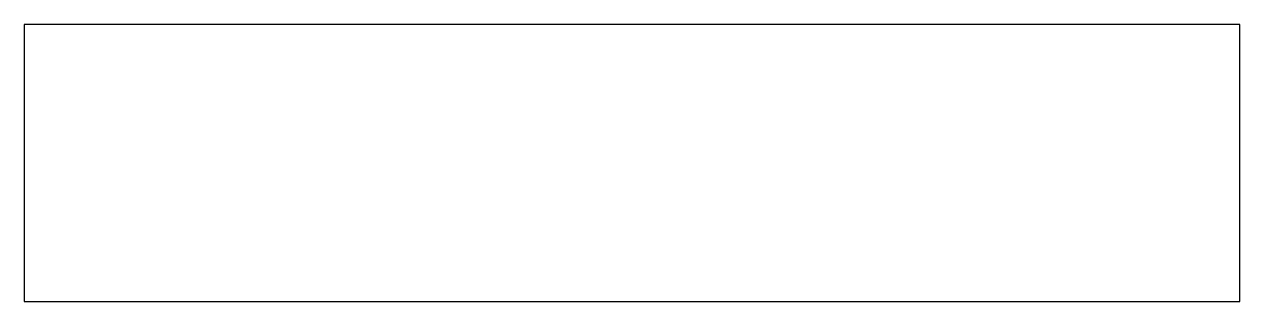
# Model space of a CAD drawing. Header units: metres. Extents: x -329 to 329, y -75 to 75.
import ezdxf

# ---------------------------------------------------------------- set-up
doc = ezdxf.new("R2010")
doc.units = ezdxf.units.M
doc.layers.add('Grabado', color=3, linetype='Continuous')

msp = doc.modelspace()

# ---------------------------------------------------------------- linework, layer by layer
at = {"layer": 'Grabado'}
msp.add_lwpolyline([(-329.25, -75), (329.25, -75), (329.25, 75), (-329.25, 75)], close=True, dxfattribs=at)

doc.saveas('drawing.dxf')
